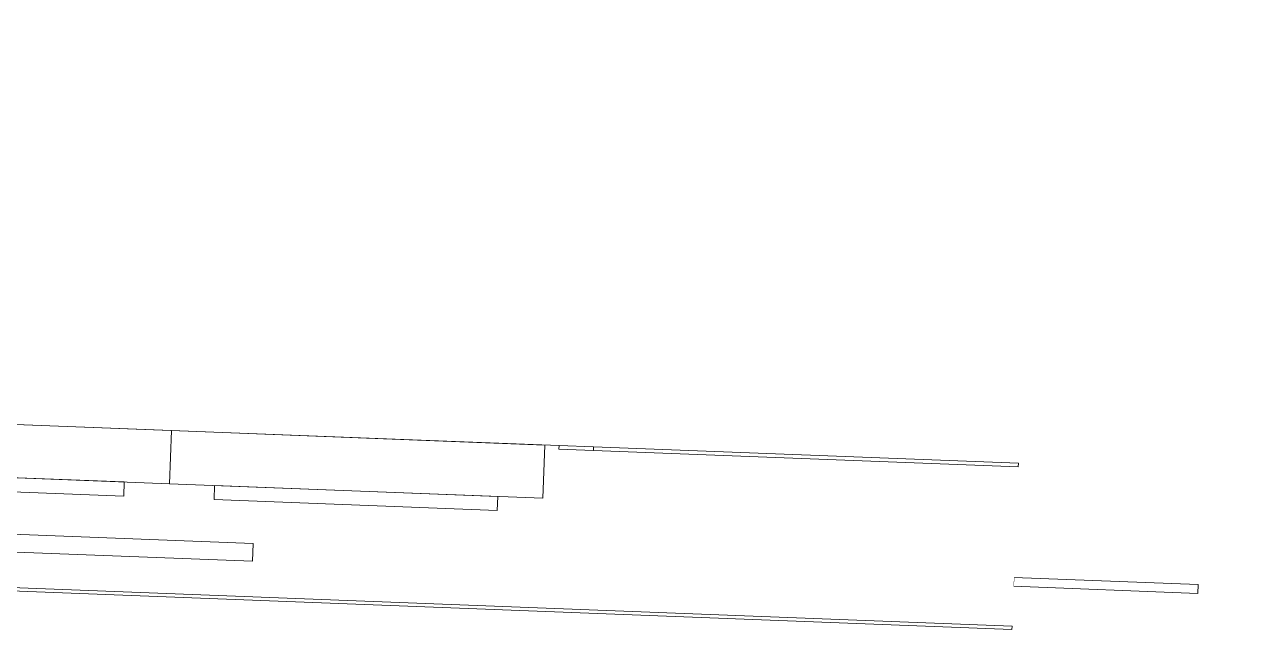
# Model space of a CAD drawing. Header units: millimetres. Extents: x 17924 to 83548, y -4690 to 56252.
# Drawn here: x 79869 to 83307, y 49125 to 50834 of the extents above; entities that cross this region are included whole.
import ezdxf

# ---------------------------------------------------------------- set-up
doc = ezdxf.new("R2010")
doc.units = ezdxf.units.MM
doc.header["$MEASUREMENT"] = 0
for name, color, linetype, lineweight in [('DOOR', 40, 'Continuous', 0), ('EQPM-FIXD', 62, 'Continuous', 13), ('GLAZ', 4, 'Continuous', 0), ('PRTN-FULL', 6, 'Continuous', 30), ('WALL-LNIG', 1, 'Continuous', 0)]:
    doc.layers.add(name, color=color, linetype=linetype, lineweight=lineweight)

# ---------------------------------------------------------------- blocks, each defined once
blk = doc.blocks.new('*U218')
at = {"color": 0, "linetype": 'ByBlock', "lineweight": -2, "flags": 128}
for points in [[(-524.2, 112.8), (530, 72.1), (524.2, -77.8), (-530, -37.1), (-524.2, 112.8)], [(-402.6, -42), (396.8, -72.9), (395.3, -112.8), (-404.1, -81.9), (-402.6, -42)]]:
    blk.add_lwpolyline(points, close=True, dxfattribs=at)
blk = doc.blocks.new('*U219')
at = {"color": 0, "linetype": 'ByBlock', "lineweight": -2, "flags": 128}
for points in [[(-524.2, 112.8), (530, 72.1), (524.2, -77.8), (-530, -37.1), (-524.2, 112.8)], [(-402.6, -42), (396.8, -72.9), (395.3, -112.8), (-404.1, -81.9), (-402.6, -42)]]:
    blk.add_lwpolyline(points, close=True, dxfattribs=at)

msp = doc.modelspace()

# ---------------------------------------------------------------- linework, layer by layer
at = {"layer": 'DOOR', "flags": 128}
msp.add_lwpolyline([(79078.6, 49373.2), (80512.5, 49317.8), (80514.5, 49367.7), (79080.5, 49423.2), (79078.6, 49373.2)], close=True, dxfattribs=at)

# ---------------------------------------------------------------- wipeouts: each hides what was drawn before it
msp.add_wipeout([(83247.8, 50952.2), (83267.8, 50951.4), (83203.1, 49275.8), (83183.1, 49276.6)]).dxf.layer = 'WALL-LNIG'

# ---------------------------------------------------------------- next in the draw order: wipeouts: each hides what was drawn before it
msp.add_wipeout([(83307.5, 49259.3), (83182.6, 49264.1), (83180.7, 49215.2), (83305.6, 49210.4)]).dxf.layer = 'PRTN-FULL'

# ---------------------------------------------------------------- next in the draw order: linework, layer by layer
at = {"layer": 'GLAZ', "flags": 128}
msp.add_lwpolyline([(82662.1, 49272.2), (83182.1, 49252.1), (83181.2, 49227.2), (82661.1, 49247.3), (82662.1, 49272.2)], close=True, dxfattribs=at)

# ---------------------------------------------------------------- next in the draw order: wipeouts: each hides what was drawn before it
msp.add_wipeout([(79074.4, 49263.3), (82656.4, 49124.8), (82674.5, 49594.5), (81378.1, 49644.6), (81369.6, 49424.8), (79181.3, 49509.3), (79189.8, 49729.2), (79092.5, 49732.9), (79080.9, 49433.2), (80574.8, 49375.4), (80572.1, 49305.5), (79078.2, 49363.2)]).dxf.layer = 'PRTN-FULL'

# ---------------------------------------------------------------- next in the draw order: linework, layer by layer
at = {"layer": 'PRTN-FULL', "lineweight": 13}
msp.add_line((79189.8, 49729.2), (81378.1, 49644.6), dxfattribs=at)
at = {"layer": 'WALL-LNIG', "flags": 128}
for points in [[(81378.1, 49644.4), (81475.4, 49640.7), (81475, 49630.7), (81377.7, 49634.4), (81378.1, 49644.4)], [(81475.4, 49640.8), (82674.5, 49594.5), (82674.2, 49584.5), (81475, 49630.8), (81475.4, 49640.8)], [(79074.7, 49273.3), (82656.8, 49134.8), (82656.4, 49124.8), (79074.4, 49263.3), (79074.7, 49273.3)]]:
    msp.add_lwpolyline(points, close=True, dxfattribs=at)

# ---------------------------------------------------------------- next in the draw order: block references
at = {"layer": 'EQPM-FIXD', "linetype": 'Continuous', "lineweight": 0}
for name, p in [('*U219', (79754, 49614.8)), ('*U218', (80808.2, 49574))]:
    msp.add_blockref(name, p, dxfattribs=at)

doc.saveas('drawing.dxf')
